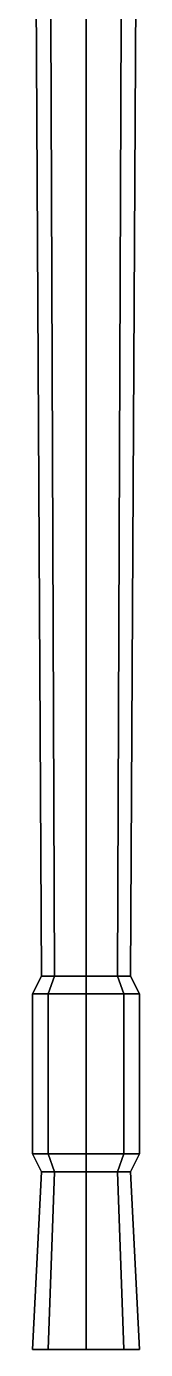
# Model space of a CAD drawing. Header units: millimetres. Extents: x -1.1 to 1, y -2.2 to 3.06.
# Drawn here: x 0.37 to 0.43, y -2.2 to -1.456 of the extents above; entities that cross this region are included whole.
import ezdxf

# ---------------------------------------------------------------- set-up
doc = ezdxf.new("R2010")
doc.units = ezdxf.units.MM
doc.layers.add('gun', color=1, linetype='Continuous')

msp = doc.modelspace()

# ---------------------------------------------------------------- linework, layer by layer
at = {"layer": 'gun'}
for points in [[(0.37879, -1.06, 1.08121), (0.37, -1.06, 1.06), (0.375, -1.99, 1.06), (0.38232, -1.99, 1.07768)], [(0.37, -1.06, 1.06), (0.37879, -1.06, 1.03879), (0.38232, -1.99, 1.04232), (0.375, -1.99, 1.06)], [(0.4, -1.06, 1.09), (0.37879, -1.06, 1.08121), (0.38232, -1.99, 1.07768), (0.4, -1.99, 1.085)], [(0.37879, -1.06, 1.03879), (0.4, -1.06, 1.03), (0.4, -1.99, 1.035), (0.38232, -1.99, 1.04232)], [(0.42121, -1.06, 1.08121), (0.4, -1.06, 1.09), (0.4, -1.99, 1.085), (0.41768, -1.99, 1.07768)], [(0.4, -1.06, 1.03), (0.42121, -1.06, 1.03879), (0.41768, -1.99, 1.04232), (0.4, -1.99, 1.035)], [(0.43, -1.06, 1.06), (0.42121, -1.06, 1.08121), (0.41768, -1.99, 1.07768), (0.425, -1.99, 1.06)], [(0.42121, -1.06, 1.03879), (0.43, -1.06, 1.06), (0.425, -1.99, 1.06), (0.41768, -1.99, 1.04232)], [(0.38232, -1.99, 1.07768), (0.375, -1.99, 1.06), (0.37, -2, 1.06), (0.37879, -2, 1.08121)], [(0.375, -1.99, 1.06), (0.38232, -1.99, 1.04232), (0.37879, -2, 1.03879), (0.37, -2, 1.06)], [(0.4, -1.99, 1.085), (0.38232, -1.99, 1.07768), (0.37879, -2, 1.08121), (0.4, -2, 1.09)], [(0.38232, -1.99, 1.04232), (0.4, -1.99, 1.035), (0.4, -2, 1.03), (0.37879, -2, 1.03879)], [(0.41768, -1.99, 1.07768), (0.4, -1.99, 1.085), (0.4, -2, 1.09), (0.42121, -2, 1.08121)], [(0.4, -1.99, 1.035), (0.41768, -1.99, 1.04232), (0.42121, -2, 1.03879), (0.4, -2, 1.03)], [(0.425, -1.99, 1.06), (0.41768, -1.99, 1.07768), (0.42121, -2, 1.08121), (0.43, -2, 1.06)], [(0.41768, -1.99, 1.04232), (0.425, -1.99, 1.06), (0.43, -2, 1.06), (0.42121, -2, 1.03879)], [(0.37879, -2, 1.08121), (0.37, -2, 1.06), (0.37, -2.09, 1.06), (0.37879, -2.09, 1.08121)], [(0.37, -2, 1.06), (0.37879, -2, 1.03879), (0.37879, -2.09, 1.03879), (0.37, -2.09, 1.06)], [(0.4, -2, 1.09), (0.37879, -2, 1.08121), (0.37879, -2.09, 1.08121), (0.4, -2.09, 1.09)], [(0.37879, -2, 1.03879), (0.4, -2, 1.03), (0.4, -2.09, 1.03), (0.37879, -2.09, 1.03879)], [(0.42121, -2, 1.08121), (0.4, -2, 1.09), (0.4, -2.09, 1.09), (0.42121, -2.09, 1.08121)], [(0.4, -2, 1.03), (0.42121, -2, 1.03879), (0.42121, -2.09, 1.03879), (0.4, -2.09, 1.03)], [(0.43, -2, 1.06), (0.42121, -2, 1.08121), (0.42121, -2.09, 1.08121), (0.43, -2.09, 1.06)], [(0.42121, -2, 1.03879), (0.43, -2, 1.06), (0.43, -2.09, 1.06), (0.42121, -2.09, 1.03879)], [(0.38232, -2.1, 1.04232), (0.375, -2.1, 1.06), (0.37, -2.09, 1.06), (0.37879, -2.09, 1.03879)], [(0.375, -2.1, 1.06), (0.38232, -2.1, 1.07768), (0.37879, -2.09, 1.08121), (0.37, -2.09, 1.06)], [(0.4, -2.1, 1.035), (0.38232, -2.1, 1.04232), (0.37879, -2.09, 1.03879), (0.4, -2.09, 1.03)], [(0.38232, -2.1, 1.07768), (0.4, -2.1, 1.085), (0.4, -2.09, 1.09), (0.37879, -2.09, 1.08121)], [(0.41768, -2.1, 1.04232), (0.4, -2.1, 1.035), (0.4, -2.09, 1.03), (0.42121, -2.09, 1.03879)], [(0.4, -2.1, 1.085), (0.41768, -2.1, 1.07768), (0.42121, -2.09, 1.08121), (0.4, -2.09, 1.09)], [(0.425, -2.1, 1.06), (0.41768, -2.1, 1.04232), (0.42121, -2.09, 1.03879), (0.43, -2.09, 1.06)], [(0.41768, -2.1, 1.07768), (0.425, -2.1, 1.06), (0.43, -2.09, 1.06), (0.42121, -2.09, 1.08121)], [(0.38232, -2.1, 1.07768), (0.375, -2.1, 1.06), (0.37, -2.2, 1.06), (0.37879, -2.2, 1.08121)], [(0.375, -2.1, 1.06), (0.38232, -2.1, 1.04232), (0.37879, -2.2, 1.03879), (0.37, -2.2, 1.06)], [(0.4, -2.1, 1.085), (0.38232, -2.1, 1.07768), (0.37879, -2.2, 1.08121), (0.4, -2.2, 1.09)], [(0.38232, -2.1, 1.04232), (0.4, -2.1, 1.035), (0.4, -2.2, 1.03), (0.37879, -2.2, 1.03879)], [(0.41768, -2.1, 1.07768), (0.4, -2.1, 1.085), (0.4, -2.2, 1.09), (0.42121, -2.2, 1.08121)], [(0.4, -2.1, 1.035), (0.41768, -2.1, 1.04232), (0.42121, -2.2, 1.03879), (0.4, -2.2, 1.03)], [(0.425, -2.1, 1.06), (0.41768, -2.1, 1.07768), (0.42121, -2.2, 1.08121), (0.43, -2.2, 1.06)], [(0.41768, -2.1, 1.04232), (0.425, -2.1, 1.06), (0.43, -2.2, 1.06), (0.42121, -2.2, 1.03879)], [(0.4, -2.2, 1.09), (0.37879, -2.2, 1.08121), (0.37, -2.2, 1.06), (0.42121, -2.2, 1.08121)], [(0.42121, -2.2, 1.08121), (0.37, -2.2, 1.06), (0.37879, -2.2, 1.03879), (0.43, -2.2, 1.06)], [(0.43, -2.2, 1.06), (0.37879, -2.2, 1.03879), (0.4, -2.2, 1.03), (0.42121, -2.2, 1.03879)]]:
    msp.add_3dface(points, dxfattribs=at)

doc.saveas('drawing.dxf')
